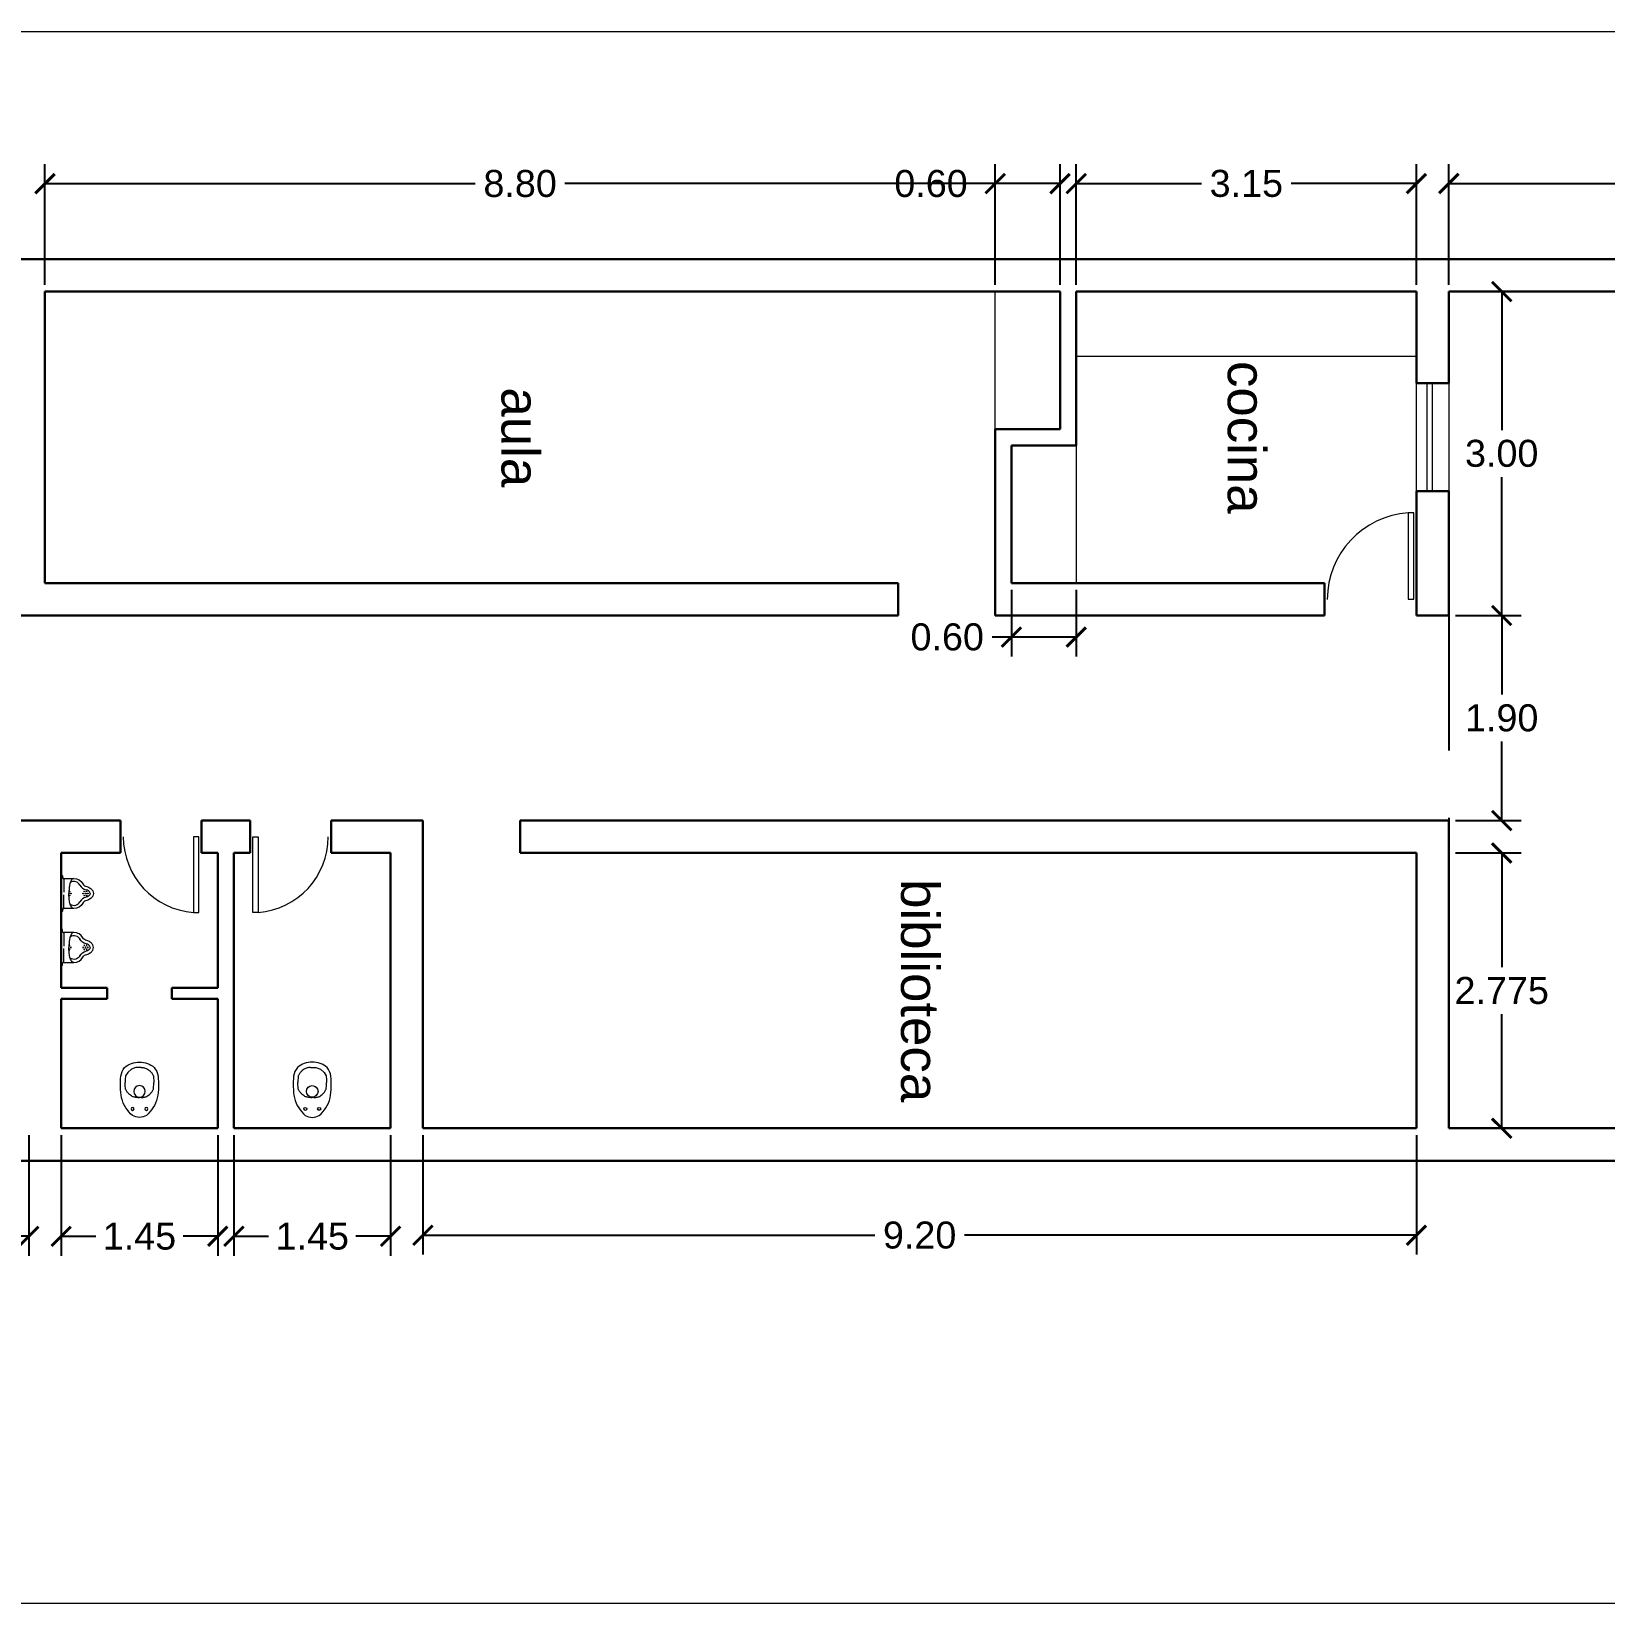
# Model space of a CAD drawing. Header units: millimetres. Extents: x 461.5 to 558.8, y 615.3 to 694.8.
# Drawn here: x 525.7 to 540.27, y 643.94 to 658.5 of the extents above; entities that cross this region are included whole.
import ezdxf

# ---------------------------------------------------------------- set-up
doc = ezdxf.new("R2010")
doc.units = ezdxf.units.MM
doc.header["$LTSCALE"] = 5
doc.linetypes.add('HIDDEN', pattern=[0.375, 0.25, -0.125])
doc.layers.get('0').update_dxf_attribs({"lineweight": 0})
doc.layers.get('Defpoints').update_dxf_attribs({"lineweight": 0})
for name, color, linetype, lineweight in [('aberturas', 37, 'Continuous', 5), ('AMOB-DETA', 7, 'Continuous', 0), ('AMOB-VIST', 7, 'Continuous', 0), ('barrido', 36, 'Continuous', 5), ('Cotas', 251, 'Continuous', 15), ('equipamiento', 117, 'Continuous', 9), ('muros', 81, 'Continuous', 30), ('proyecciones', 23, 'HIDDEN', 25), ('referencias', 135, 'Continuous', 18)]:
    doc.layers.add(name, color=color, linetype=linetype, lineweight=lineweight)
doc.layers.get('0').freeze()
doc.styles.get("Standard").update_dxf_attribs({"font": 'arial.ttf'})
doc.dimstyles.get("Standard").update_dxf_attribs({"dimtxt": 0.18, "dimasz": 0.18, "dimexe": 0.18, "dimexo": 0.0625, "dimgap": 0.09, "dimtad": 0, "dimtih": 1, "dimtoh": 1, "dimzin": 0, "dimdsep": 46, "dimtxsty": 'Standard', "dimblk": 'DOTSMALL', "dimcen": 0.09, "dimse1": 1, "dimse2": 1, "dimadec": 0, "dimazin": 0, "dimtfac": 1, "dimtofl": 0, "dimtmove": 0, "dimatfit": 3, "dimldrblk": 'DOTSMALL', "dimfxl": 1, "dimtolj": 1, "dimtzin": 0, "dimarcsym": 0})

# ---------------------------------------------------------------- blocks, each defined once
blk = doc.blocks.new('inodoro2')
at = {"layer": 'AMOB-DETA', "color": 0}
for points in [[(-0.015, 0.536), (-0.033, 0.535, 0.028747), (-0.061, 0.527, 0.052421), (-0.075, 0.521, 0.050041), (-0.092, 0.508, 0.040538), (-0.109, 0.49, 0.036304), (-0.125, 0.468, 0.08346), (-0.129, 0.457, 0.024812), (-0.13, 0.446, 0.009631), (-0.132, 0.42, 0.014344), (-0.133, 0.411, 0.009208), (-0.132, 0.396)], [(-0.015, 0.256), (-0.033, 0.258, -0.028747), (-0.061, 0.265, -0.052421), (-0.075, 0.272, -0.050041), (-0.092, 0.284, -0.040538), (-0.109, 0.303, -0.036304), (-0.125, 0.325, -0.08346), (-0.129, 0.336, -0.024812), (-0.13, 0.346, -0.009631), (-0.132, 0.373, -0.014344), (-0.133, 0.382, -0.009208), (-0.132, 0.396)], [(0.015, 0.256), (0.033, 0.258, 0.028747), (0.061, 0.265, 0.052421), (0.075, 0.272, 0.050041), (0.092, 0.284, 0.040538), (0.109, 0.303, 0.036304), (0.124, 0.325, 0.08346), (0.129, 0.336, 0.024812), (0.13, 0.346, 0.009631), (0.132, 0.373, 0.014344), (0.132, 0.382, 0.009208), (0.132, 0.396)]]:
    blk.add_lwpolyline(points, format="xyb", dxfattribs=at)
for points in [[(-0.015, 0.536), (0, 0.536)], [(0, 0.536), (0.015, 0.536), (0.033, 0.535), (0.075, 0.521), (0.109, 0.49), (0.129, 0.457), (0.132, 0.42), (0.132, 0.396)], [(-0.015, 0.256), (0, 0.256)], [(0.015, 0.256), (0, 0.256)]]:
    blk.add_lwpolyline(points, dxfattribs=at)
for centre in [(-0.064, 0.152), (0.064, 0.152)]:
    blk.add_circle(centre, 0.0141, dxfattribs=at)
at = {"layer": 'AMOB-VIST', "color": 0}
blk.add_lwpolyline([(0, 0.585, 0.193023), (-0.137, 0.535, 0.145572), (-0.172, 0.456, 0.077711), (-0.165, 0.255, 0.087544), (-0.125, 0.161, 0.055228), (-0.065, 0.091, 0.090627), (0, 0.072, 0.091051), (0.065, 0.091, 0.055228), (0.126, 0.161, 0.087544), (0.165, 0.255, 0.077711), (0.172, 0.456, 0.145572), (0.137, 0.535, 0.193023), (0, 0.585, 61.25604)], format="xyb", close=True, dxfattribs=at)
blk.add_circle((0, 0.314), 0.0535, dxfattribs=at)
blk = doc.blocks.new('mingitt')
at = {"layer": 'AMOB-DETA', "color": 0}
for p, q in [((-0.299, 0.025), (-0.175, 0.025)), ((-0.029, 0.025), (-0.153, 0.025))]:
    blk.add_line(p, q, dxfattribs=at)
for points in [[(-0.164, 0.269), (-0.177, 0.265, 0.088171), (-0.189, 0.253, 0.075175), (-0.199, 0.232, 0.081155)], [(-0.164, 0.269), (-0.151, 0.265, -0.088171), (-0.139, 0.253, -0.075175), (-0.129, 0.232, -0.081155)], [(-0.304, 0.118), (-0.297, 0.103, 0.09017), (-0.263, 0.084, 0.04702), (-0.221, 0.074), (-0.164, 0.07)], [(-0.024, 0.118), (-0.031, 0.103, -0.09017), (-0.065, 0.084, -0.04702), (-0.107, 0.074), (-0.164, 0.07)]]:
    blk.add_lwpolyline(points, format="xyb", dxfattribs=at)
for centre in [(-0.183, 0.236), (-0.183, 0.214), (-0.164, 0.247), (-0.164, 0.225), (-0.164, 0.203), (-0.145, 0.236), (-0.145, 0.214), (-0.183, 0.078), (-0.164, 0.089), (-0.145, 0.078)]:
    blk.add_circle(centre, 0.003, dxfattribs=at)
for centre, radius, start, end in [((-0.211, 0.118), 0.0634, 117.9696, 211.4392), ((-0.278, 0.244), 0.08, 297.9696, 351.1164), ((-0.05, 0.244), 0.08, 188.8836, 242.0304), ((-0.117, 0.118), 0.0634, 328.5608, 62.0304), ((-0.299, 0.02), 0.005, 89.9995, 179.9991), ((-0.029, 0.02), 0.005, 0.0009, 90.0005)]:
    blk.add_arc(centre, radius, start, end, dxfattribs=at)
at = {"layer": 'AMOB-VIST', "color": 0}
blk.add_lwpolyline([(-0.164, 0.3), (-0.139, 0.293, -0.107013), (-0.115, 0.27, -0.081155), (-0.1, 0.238, 0.245336), (-0.074, 0.2, -0.277467), (-0.024, 0.118, 0), (-0.024, 0.019, 0.414214), (-0.017, 0.012, 0), (0, 0.012, -0.999999), (0, 0, 0), (-0.328, 0, -0.999999), (-0.328, 0.012, 0), (-0.311, 0.012, 0.414214), (-0.304, 0.019, 0), (-0.304, 0.118, -0.277467), (-0.254, 0.2, 0.245336), (-0.228, 0.238, -0.081155), (-0.213, 0.27, -0.107013), (-0.189, 0.293), (-0.164, 0.3)], format="xyb", close=True, dxfattribs=at)
blk = doc.blocks.new('_ArchTick')
at = {"color": 0, "linetype": 'ByBlock', "const_width": 0.15}
blk.add_lwpolyline([(-0.5, -0.5), (0.5, 0.5)], dxfattribs=at)
blk = doc.blocks.new('*D8')
at = {"layer": 'Cotas', "color": 0, "lineweight": -2, "transparency": 16777216}
for p, q in [((538.829, 656.157), (538.829, 657.275)), ((550.379, 656.157), (550.379, 657.275)), ((538.829, 657.095), (544.103, 657.095)), ((550.379, 657.095), (545.105, 657.095))]:
    blk.add_line(p, q, dxfattribs=at)
at = {"layer": 'Defpoints', "color": 0, "transparency": 16777216}
for p in [(538.829, 657.095), (538.829, 656.095), (550.379, 656.095)]:
    blk.add_point(p, dxfattribs=at)
at = {"layer": 'Cotas', "color": 0, "lineweight": -2, "transparency": 16777216, "xscale": 0.18, "yscale": 0.18, "zscale": 0.18, "rotation": 180}
blk.add_blockref('_ArchTick', (538.829, 657.095), dxfattribs=at)
at = {"layer": 'Cotas', "color": 0, "lineweight": -2, "transparency": 16777216, "xscale": 0.18, "yscale": 0.18, "zscale": 0.18}
blk.add_blockref('_ArchTick', (550.379, 657.095), dxfattribs=at)
at = {"layer": 'Cotas', "color": 0, "transparency": 16777216, "insert": (544.604, 657.095), "char_height": 0.25, "attachment_point": 5}
blk.add_mtext('\\A1;11.55', dxfattribs=at)
blk = doc.blocks.new('_DotSmall')
at = {"color": 0, "linetype": 'ByBlock', "const_width": 0.5}
blk.add_lwpolyline([(-0.0625, 0, 1), (0.0625, 0, 1)], format="xyb", close=True, dxfattribs=at)
blk = doc.blocks.new('*D12')
at = {"layer": 'Cotas', "color": 0, "lineweight": -2, "transparency": 16777216}
for p, q in [((538.891, 653.095), (539.499, 653.095)), ((539.319, 653.095), (539.319, 652.362)), ((539.319, 651.195), (539.319, 651.927)), ((538.891, 651.195), (539.499, 651.195))]:
    blk.add_line(p, q, dxfattribs=at)
at = {"layer": 'Defpoints', "color": 0, "transparency": 16777216}
for p in [(538.829, 653.095), (538.829, 651.195), (539.319, 651.195)]:
    blk.add_point(p, dxfattribs=at)
at = {"layer": 'Cotas', "color": 0, "lineweight": -2, "transparency": 16777216, "xscale": 0.18, "yscale": 0.18, "zscale": 0.18}
for p, rotation in [((539.319, 653.095), 90), ((539.319, 651.195), 270)]:
    blk.add_blockref('_ArchTick', p, dxfattribs=dict(at, rotation=rotation))
at = {"layer": 'Cotas', "color": 0, "transparency": 16777216, "insert": (539.319, 652.145), "char_height": 0.25, "attachment_point": 5}
blk.add_mtext('\\A1;1.90', dxfattribs=at)
blk = doc.blocks.new('*D13')
at = {"layer": 'Cotas', "color": 0, "lineweight": -2, "transparency": 16777216}
for p, q in [((538.891, 656.095), (539.499, 656.095)), ((539.319, 656.095), (539.319, 654.812)), ((539.319, 653.095), (539.319, 654.377)), ((538.891, 653.095), (539.499, 653.095))]:
    blk.add_line(p, q, dxfattribs=at)
at = {"layer": 'Defpoints', "color": 0, "transparency": 16777216}
for p in [(538.829, 656.095), (538.829, 653.095), (539.319, 653.095)]:
    blk.add_point(p, dxfattribs=at)
at = {"layer": 'Cotas', "color": 0, "lineweight": -2, "transparency": 16777216, "xscale": 0.18, "yscale": 0.18, "zscale": 0.18}
for p, rotation in [((539.319, 656.095), 90), ((539.319, 653.095), 270)]:
    blk.add_blockref('_ArchTick', p, dxfattribs=dict(at, rotation=rotation))
at = {"layer": 'Cotas', "color": 0, "transparency": 16777216, "insert": (539.319, 654.595), "char_height": 0.25, "attachment_point": 5}
blk.add_mtext('\\A1;3.00', dxfattribs=at)
blk = doc.blocks.new('*D14')
at = {"layer": 'Cotas', "color": 0, "lineweight": -2, "transparency": 16777216}
for p, q in [((538.891, 650.895), (539.499, 650.895)), ((539.319, 650.895), (539.319, 649.837)), ((539.319, 648.345), (539.319, 649.402)), ((538.891, 648.345), (539.499, 648.345))]:
    blk.add_line(p, q, dxfattribs=at)
at = {"layer": 'Defpoints', "color": 0, "transparency": 16777216}
for p in [(538.829, 650.895), (539.319, 650.895), (538.829, 648.345)]:
    blk.add_point(p, dxfattribs=at)
at = {"layer": 'Cotas', "color": 0, "lineweight": -2, "transparency": 16777216, "xscale": 0.18, "yscale": 0.18, "zscale": 0.18}
for p, rotation in [((539.319, 650.895), 90), ((539.319, 648.345), 270)]:
    blk.add_blockref('_ArchTick', p, dxfattribs=dict(at, rotation=rotation))
at = {"layer": 'Cotas', "color": 0, "transparency": 16777216, "insert": (539.319, 649.62), "char_height": 0.25, "attachment_point": 5}
blk.add_mtext('\\A1;2.775', dxfattribs=at)
blk = doc.blocks.new('*D15')
at = {"layer": 'Cotas', "color": 0, "lineweight": -2, "transparency": 16777216}
for p, q in [((535.379, 656.157), (535.379, 657.275)), ((538.529, 656.157), (538.529, 657.275)), ((535.379, 657.095), (536.538, 657.095)), ((538.529, 657.095), (537.369, 657.095))]:
    blk.add_line(p, q, dxfattribs=at)
at = {"layer": 'Defpoints', "color": 0, "transparency": 16777216}
for p in [(538.529, 657.095), (535.379, 656.095), (538.529, 656.095)]:
    blk.add_point(p, dxfattribs=at)
at = {"layer": 'Cotas', "color": 0, "lineweight": -2, "transparency": 16777216, "xscale": 0.18, "yscale": 0.18, "zscale": 0.18, "rotation": 180}
blk.add_blockref('_ArchTick', (535.379, 657.095), dxfattribs=at)
at = {"layer": 'Cotas', "color": 0, "lineweight": -2, "transparency": 16777216, "xscale": 0.18, "yscale": 0.18, "zscale": 0.18}
blk.add_blockref('_ArchTick', (538.529, 657.095), dxfattribs=at)
at = {"layer": 'Cotas', "color": 0, "transparency": 16777216, "insert": (536.954, 657.095), "char_height": 0.25, "attachment_point": 5}
blk.add_mtext('\\A1;3.15', dxfattribs=at)
blk = doc.blocks.new('*D16')
at = {"layer": 'Cotas', "color": 0, "lineweight": -2, "transparency": 16777216}
for p, q in [((525.829, 656.157), (525.829, 657.274)), ((534.629, 656.157), (534.629, 657.274)), ((525.829, 657.094), (529.814, 657.094)), ((534.629, 657.094), (530.643, 657.094))]:
    blk.add_line(p, q, dxfattribs=at)
at = {"layer": 'Defpoints', "color": 0, "transparency": 16777216}
for p in [(525.829, 657.094), (525.829, 656.095), (534.629, 656.095)]:
    blk.add_point(p, dxfattribs=at)
at = {"layer": 'Cotas', "color": 0, "lineweight": -2, "transparency": 16777216, "xscale": 0.18, "yscale": 0.18, "zscale": 0.18, "rotation": 180}
blk.add_blockref('_ArchTick', (525.829, 657.094), dxfattribs=at)
at = {"layer": 'Cotas', "color": 0, "lineweight": -2, "transparency": 16777216, "xscale": 0.18, "yscale": 0.18, "zscale": 0.18}
blk.add_blockref('_ArchTick', (534.629, 657.094), dxfattribs=at)
at = {"layer": 'Cotas', "color": 0, "transparency": 16777216, "insert": (530.229, 657.094), "char_height": 0.25, "attachment_point": 5}
blk.add_mtext('\\A1;8.80', dxfattribs=at)
blk = doc.blocks.new('*D17')
at = {"layer": 'Cotas', "color": 0, "lineweight": -2, "transparency": 16777216}
for p, q in [((534.629, 656.157), (534.629, 657.274)), ((535.229, 656.157), (535.229, 657.274)), ((534.629, 657.094), (534.449, 657.094)), ((535.229, 657.094), (534.629, 657.094))]:
    blk.add_line(p, q, dxfattribs=at)
at = {"layer": 'Defpoints', "color": 0, "transparency": 16777216}
for p in [(534.629, 657.094), (534.629, 656.095), (535.229, 656.095)]:
    blk.add_point(p, dxfattribs=at)
at = {"layer": 'Cotas', "color": 0, "lineweight": -2, "transparency": 16777216, "xscale": 0.18, "yscale": 0.18, "zscale": 0.18, "rotation": 180}
blk.add_blockref('_ArchTick', (534.629, 657.094), dxfattribs=at)
at = {"layer": 'Cotas', "color": 0, "lineweight": -2, "transparency": 16777216, "xscale": 0.18, "yscale": 0.18, "zscale": 0.18}
blk.add_blockref('_ArchTick', (535.229, 657.094), dxfattribs=at)
at = {"layer": 'Cotas', "color": 0, "transparency": 16777216, "insert": (534.034, 657.094), "char_height": 0.25, "attachment_point": 5}
blk.add_mtext('\\A1;0.60', dxfattribs=at)
blk = doc.blocks.new('*D18')
at = {"layer": 'Cotas', "color": 0, "lineweight": -2, "transparency": 16777216}
for p, q in [((534.779, 653.332), (534.779, 652.715)), ((535.379, 653.332), (535.379, 652.715)), ((534.779, 652.895), (534.599, 652.895)), ((535.379, 652.895), (534.779, 652.895))]:
    blk.add_line(p, q, dxfattribs=at)
at = {"layer": 'Defpoints', "color": 0, "transparency": 16777216}
for p in [(534.779, 653.395), (535.379, 653.395), (534.779, 652.895)]:
    blk.add_point(p, dxfattribs=at)
at = {"layer": 'Cotas', "color": 0, "lineweight": -2, "transparency": 16777216, "xscale": 0.18, "yscale": 0.18, "zscale": 0.18, "rotation": 180}
blk.add_blockref('_ArchTick', (534.779, 652.895), dxfattribs=at)
at = {"layer": 'Cotas', "color": 0, "lineweight": -2, "transparency": 16777216, "xscale": 0.18, "yscale": 0.18, "zscale": 0.18}
blk.add_blockref('_ArchTick', (535.379, 652.895), dxfattribs=at)
at = {"layer": 'Cotas', "color": 0, "transparency": 16777216, "insert": (534.184, 652.895), "char_height": 0.25, "attachment_point": 5}
blk.add_mtext('\\A1;0.60', dxfattribs=at)
blk = doc.blocks.new('*D20')
at = {"layer": 'Cotas', "color": 0, "lineweight": -2, "transparency": 16777216}
for p, q in [((529.329, 648.282), (529.329, 647.175)), ((538.529, 648.282), (538.529, 647.175)), ((529.329, 647.355), (533.514, 647.355)), ((538.529, 647.355), (534.343, 647.355))]:
    blk.add_line(p, q, dxfattribs=at)
at = {"layer": 'Defpoints', "color": 0, "transparency": 16777216}
for p in [(529.329, 648.345), (538.529, 648.345), (529.329, 647.355)]:
    blk.add_point(p, dxfattribs=at)
at = {"layer": 'Cotas', "color": 0, "lineweight": -2, "transparency": 16777216, "xscale": 0.18, "yscale": 0.18, "zscale": 0.18, "rotation": 180}
blk.add_blockref('_ArchTick', (529.329, 647.355), dxfattribs=at)
at = {"layer": 'Cotas', "color": 0, "lineweight": -2, "transparency": 16777216, "xscale": 0.18, "yscale": 0.18, "zscale": 0.18}
blk.add_blockref('_ArchTick', (538.529, 647.355), dxfattribs=at)
at = {"layer": 'Cotas', "color": 0, "transparency": 16777216, "insert": (533.929, 647.355), "char_height": 0.25, "attachment_point": 5}
blk.add_mtext('\\A1;9.20', dxfattribs=at)
blk = doc.blocks.new('*D21')
at = {"layer": 'Cotas', "color": 0, "lineweight": -2, "transparency": 16777216}
for p, q in [((527.579, 648.282), (527.579, 647.165)), ((529.029, 648.282), (529.029, 647.165)), ((527.579, 647.345), (527.9, 647.345)), ((529.029, 647.345), (528.708, 647.345))]:
    blk.add_line(p, q, dxfattribs=at)
at = {"layer": 'Defpoints', "color": 0, "transparency": 16777216}
for p in [(527.579, 648.345), (529.029, 648.345), (527.579, 647.345)]:
    blk.add_point(p, dxfattribs=at)
at = {"layer": 'Cotas', "color": 0, "lineweight": -2, "transparency": 16777216, "xscale": 0.18, "yscale": 0.18, "zscale": 0.18, "rotation": 180}
blk.add_blockref('_ArchTick', (527.579, 647.345), dxfattribs=at)
at = {"layer": 'Cotas', "color": 0, "lineweight": -2, "transparency": 16777216, "xscale": 0.18, "yscale": 0.18, "zscale": 0.18}
blk.add_blockref('_ArchTick', (529.029, 647.345), dxfattribs=at)
at = {"layer": 'Cotas', "color": 0, "transparency": 16777216, "insert": (528.304, 647.345), "char_height": 0.25, "attachment_point": 5}
blk.add_mtext('\\A1;1.45', dxfattribs=at)
blk = doc.blocks.new('*D22')
at = {"layer": 'Cotas', "color": 0, "lineweight": -2, "transparency": 16777216}
for p, q in [((525.979, 648.282), (525.979, 647.165)), ((527.429, 648.282), (527.429, 647.165)), ((525.979, 647.345), (526.3, 647.345)), ((527.429, 647.345), (527.108, 647.345))]:
    blk.add_line(p, q, dxfattribs=at)
at = {"layer": 'Defpoints', "color": 0, "transparency": 16777216}
for p in [(525.979, 648.345), (527.429, 648.345), (525.979, 647.345)]:
    blk.add_point(p, dxfattribs=at)
at = {"layer": 'Cotas', "color": 0, "lineweight": -2, "transparency": 16777216, "xscale": 0.18, "yscale": 0.18, "zscale": 0.18, "rotation": 180}
blk.add_blockref('_ArchTick', (525.979, 647.345), dxfattribs=at)
at = {"layer": 'Cotas', "color": 0, "lineweight": -2, "transparency": 16777216, "xscale": 0.18, "yscale": 0.18, "zscale": 0.18}
blk.add_blockref('_ArchTick', (527.429, 647.345), dxfattribs=at)
at = {"layer": 'Cotas', "color": 0, "transparency": 16777216, "insert": (526.704, 647.345), "char_height": 0.25, "attachment_point": 5}
blk.add_mtext('\\A1;1.45', dxfattribs=at)
blk = doc.blocks.new('*D23')
at = {"layer": 'Cotas', "color": 0, "lineweight": -2, "transparency": 16777216}
for p, q in [((520.829, 648.282), (520.829, 647.165)), ((525.679, 648.282), (525.679, 647.165)), ((520.829, 647.345), (522.833, 647.345)), ((525.679, 647.345), (523.674, 647.345))]:
    blk.add_line(p, q, dxfattribs=at)
at = {"layer": 'Defpoints', "color": 0, "transparency": 16777216}
for p in [(520.829, 648.345), (525.679, 648.345), (520.829, 647.345)]:
    blk.add_point(p, dxfattribs=at)
at = {"layer": 'Cotas', "color": 0, "lineweight": -2, "transparency": 16777216, "xscale": 0.18, "yscale": 0.18, "zscale": 0.18, "rotation": 180}
blk.add_blockref('_ArchTick', (520.829, 647.345), dxfattribs=at)
at = {"layer": 'Cotas', "color": 0, "lineweight": -2, "transparency": 16777216, "xscale": 0.18, "yscale": 0.18, "zscale": 0.18}
blk.add_blockref('_ArchTick', (525.679, 647.345), dxfattribs=at)
at = {"layer": 'Cotas', "color": 0, "transparency": 16777216, "insert": (523.254, 647.345), "char_height": 0.25, "attachment_point": 5}
blk.add_mtext('\\A1;4.85', dxfattribs=at)

msp = doc.modelspace()

# ---------------------------------------------------------------- linework, layer by layer
at = {"layer": 'aberturas'}
for p, q in [((534.629, 654.82), (534.629, 656.095)), ((538.529, 654.245), (538.529, 655.245)), ((538.829, 655.245), (538.829, 654.245)), ((535.379, 654.67), (535.379, 653.395))]:
    msp.add_line(p, q, dxfattribs=at)
for points in [[(538.454, 654.045), (538.454, 653.245), (538.504, 653.245), (538.504, 654.045)], [(527.204, 651.045), (527.204, 650.345), (527.254, 650.345), (527.254, 651.045)], [(527.804, 651.045), (527.804, 650.345), (527.754, 650.345), (527.754, 651.045)]]:
    msp.add_lwpolyline(points, close=True, dxfattribs=at)
at = {"layer": 'barrido'}
for p, q in [((538.629, 654.245), (538.629, 655.245)), ((538.679, 654.245), (538.679, 655.245))]:
    msp.add_line(p, q, dxfattribs=at)
for centre, radius, start, end in [((538.507, 653.243), 0.803, 93.7835, 179.9117), ((527.257, 651.046), 0.703, 180.1171, 265.6407), ((527.75, 651.046), 0.703, 274.3593, 359.8829)]:
    msp.add_arc(centre, radius, start, end, dxfattribs=at)
at = {"layer": 'Defpoints', "color": 1}
msp.add_lwpolyline([(477.797, 658.504), (558.771, 658.504), (558.771, 643.944), (477.797, 643.944)], close=True, dxfattribs=at)
at = {"layer": 'equipamiento'}
msp.add_lwpolyline([(535.379, 656.095), (535.379, 655.495), (538.529, 655.495), (538.529, 656.095)], close=True, dxfattribs=at)
at = {"layer": 'muros'}
for p, q in [((554.979, 656.395), (483.079, 656.395)), ((525.829, 656.095), (525.829, 653.395)), ((535.229, 656.095), (525.829, 656.095)), ((535.229, 656.095), (535.229, 654.82)), ((538.529, 656.095), (535.379, 656.095)), ((535.379, 656.095), (535.379, 654.67)), ((538.529, 656.095), (538.529, 655.245)), ((550.379, 656.095), (538.829, 656.095)), ((538.829, 656.095), (538.829, 655.245)), ((538.529, 655.245), (538.829, 655.245)), ((534.629, 654.82), (534.629, 653.095)), ((534.629, 654.82), (535.229, 654.82)), ((534.779, 654.67), (534.779, 653.395)), ((534.779, 654.67), (535.379, 654.67)), ((538.529, 654.245), (538.829, 654.245)), ((538.529, 654.245), (538.529, 653.095)), ((538.829, 654.245), (538.829, 653.095)), ((533.729, 653.395), (525.829, 653.395)), ((533.729, 653.395), (533.729, 653.095)), ((537.679, 653.395), (534.779, 653.395)), ((537.679, 653.395), (537.679, 653.095)), ((533.729, 653.095), (520.704, 653.095)), ((537.679, 653.095), (534.629, 653.095)), ((538.829, 653.095), (538.529, 653.095)), ((526.529, 651.195), (520.829, 651.195)), ((526.529, 650.895), (526.529, 651.195)), ((527.729, 651.195), (527.279, 651.195)), ((527.279, 650.895), (527.279, 651.195)), ((527.729, 650.895), (527.729, 651.195)), ((528.479, 650.895), (528.479, 651.195)), ((529.329, 651.195), (528.479, 651.195)), ((529.329, 651.195), (529.329, 648.345)), ((538.829, 651.195), (530.229, 651.195)), ((530.229, 651.195), (530.229, 650.895)), ((538.829, 651.195), (538.829, 648.345)), ((525.979, 650.895), (525.979, 649.645)), ((526.529, 650.895), (525.979, 650.895)), ((527.429, 650.895), (527.279, 650.895)), ((527.429, 650.895), (527.429, 649.645)), ((527.579, 650.895), (527.579, 648.345)), ((527.729, 650.895), (527.579, 650.895)), ((529.029, 650.895), (528.479, 650.895)), ((529.029, 650.895), (529.029, 648.345)), ((538.529, 650.895), (530.229, 650.895)), ((538.529, 650.895), (538.529, 648.345)), ((526.404, 649.645), (525.979, 649.645)), ((526.404, 649.545), (526.404, 649.645)), ((527.429, 649.645), (527.004, 649.645)), ((527.004, 649.545), (527.004, 649.645)), ((526.404, 649.545), (525.979, 649.545)), ((525.979, 649.545), (525.979, 648.345)), ((527.429, 649.545), (527.004, 649.545)), ((527.429, 649.545), (527.429, 648.345)), ((527.429, 648.345), (525.979, 648.345)), ((529.029, 648.345), (527.579, 648.345)), ((538.529, 648.345), (529.329, 648.345)), ((550.379, 648.345), (538.829, 648.345)), ((554.979, 648.045), (483.079, 648.045))]:
    msp.add_line(p, q, dxfattribs=at)
at = {"layer": 'proyecciones'}
for p, q in [((538.829, 653.095), (538.829, 651.195)), ((538.529, 650.895), (538.529, 648.995))]:
    msp.add_line(p, q, dxfattribs=at)

# ---------------------------------------------------------------- block references
at = {"layer": 'equipamiento', "rotation": 270}
msp.add_blockref('mingitt', (525.979, 650.356), dxfattribs=at)
at = {"layer": 'equipamiento', "xscale": -1, "rotation": 270}
msp.add_blockref('mingitt', (525.979, 650.184), dxfattribs=at)
at = {"layer": 'equipamiento', "xscale": -1}
msp.add_blockref('inodoro2', (526.704, 648.373), dxfattribs=at)
at = {"layer": 'equipamiento'}
msp.add_blockref('inodoro2', (528.304, 648.373), dxfattribs=at)

# ---------------------------------------------------------------- texts
at = {"layer": 'referencias', "char_height": 0.35, "width": 2.75026, "attachment_point": 5, "rotation": 270}
for s, insert in [('cocina', (536.954, 654.745)), ('aula', (530.229, 654.745)), ('biblioteca', (533.929, 649.62))]:
    msp.add_mtext(s, dxfattribs=dict(at, insert=insert))

# ---------------------------------------------------------------- dimensions: what is measured, and where the dimension line sits
at = {"layer": 'Cotas'}
for base, p1, p2, picture, middle in [((525.829, 657.094), (534.629, 656.095), (525.829, 656.095), '*D16', (530.229, 657.094)), ((534.629, 657.094), (535.229, 656.095), (534.629, 656.095), '*D17', (534.034, 657.094)), ((538.529, 657.095), (535.379, 656.095), (538.529, 656.095), '*D15', (536.954, 657.095)), ((538.829, 657.095), (550.379, 656.095), (538.829, 656.095), '*D8', (544.604, 657.095)), ((534.779, 652.895), (535.379, 653.395), (534.779, 653.395), '*D18', (534.184, 652.895)), ((520.829, 647.345), (525.679, 648.345), (520.829, 648.345), '*D23', (523.254, 647.345)), ((525.979, 647.345), (527.429, 648.345), (525.979, 648.345), '*D22', (526.704, 647.345)), ((527.579, 647.345), (529.029, 648.345), (527.579, 648.345), '*D21', (528.304, 647.345)), ((529.329, 647.355), (538.529, 648.345), (529.329, 648.345), '*D20', (533.929, 647.355))]:
    dim = msp.add_linear_dim(base=base, p1=p1, p2=p2, dimstyle='Standard', override={"dimtxt": 0.25, "dimblk1": 'ArchTick', "dimblk2": 'ArchTick', "dimsah": 1, "dimse1": 0, "dimse2": 0}, dxfattribs=at)
    dim.commit()
    dim.dimension.update_dxf_attribs({"geometry": picture, "text_midpoint": middle})
for base, p1, p2, picture, middle in [((539.319, 653.095), (538.829, 656.095), (538.829, 653.095), '*D13', (539.319, 654.595)), ((539.319, 651.195), (538.829, 653.095), (538.829, 651.195), '*D12', (539.319, 652.145))]:
    dim = msp.add_linear_dim(base=base, p1=p1, p2=p2, angle=270, dimstyle='Standard', override={"dimtxt": 0.25, "dimblk1": 'ArchTick', "dimblk2": 'ArchTick', "dimsah": 1, "dimse1": 0, "dimse2": 0}, dxfattribs=at)
    dim.commit()
    dim.dimension.update_dxf_attribs({"geometry": picture, "text_midpoint": middle})
dim = msp.add_linear_dim(base=(539.319, 650.895), p1=(538.829, 648.345), p2=(538.829, 650.895), angle=270, text='2.775', dimstyle='Standard', override={"dimtxt": 0.25, "dimblk1": 'ArchTick', "dimblk2": 'ArchTick', "dimsah": 1, "dimse1": 0, "dimse2": 0}, dxfattribs=at)
dim.commit()
dim.dimension.update_dxf_attribs({"geometry": '*D14', "text_midpoint": (539.319, 649.62)})

doc.saveas('drawing.dxf')
